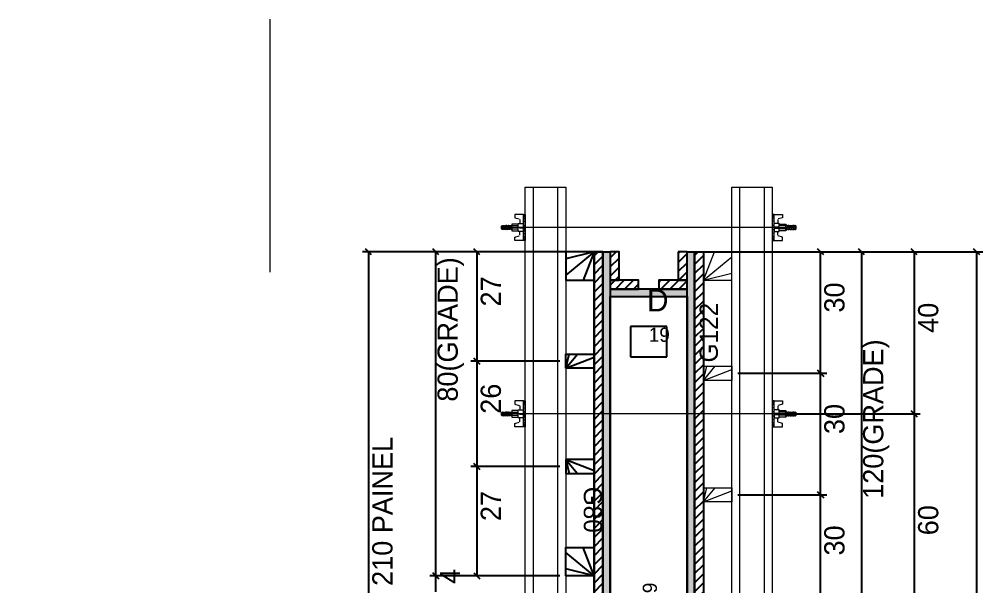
# Model space of a CAD drawing. Header units: metres. Extents: x 4696 to 8840, y 4017 to 4748.
# Drawn here: x 4742.5 to 5218.5, y 4467.9 to 4748.2 of the extents above; entities that cross this region are included whole.
import ezdxf

# ---------------------------------------------------------------- set-up
doc = ezdxf.new("R2010")
doc.units = ezdxf.units.M
for name, color, linetype in [('CHAPA', 7, 'Continuous'), ('CONCRETO', 7, 'Continuous'), ('COTA', 7, 'Continuous'), ('Hachura', 7, 'Continuous'), ('Madeira', 7, 'Continuous'), ('MEIO_PONT', 7, 'Continuous'), ('Perfil Metálico', 7, 'Continuous'), ('SARRAFO', 7, 'Continuous'), ('Texto Seção', 7, 'Continuous'), ('TEXTO_GERAL', 7, 'Continuous')]:
    doc.layers.add(name, color=color, linetype=linetype)

msp = doc.modelspace()

# ---------------------------------------------------------------- hatches: boundary and pattern name
at = {"layer": 'Hachura'}
h = msp.add_hatch(dxfattribs=at)
h.set_pattern_fill('ANSI31')
h.paths.add_polyline_path([(5026.46, 4633.3), (5030.86, 4633.3), (5030.86, 4213.3), (5026.46, 4213.3), (5026.46, 4633.3)])
h = msp.add_hatch(color=7, dxfattribs=at)
h.dxf.hatch_style = 1
h.paths.add_polyline_path([(5030.86, 4633.3), (5034.46, 4633.3), (5034.46, 4213.3), (5030.86, 4213.3), (5030.86, 4633.3)])
h = msp.add_hatch(dxfattribs=at)
h.set_pattern_fill('ANSI31')
h.paths.add_polyline_path([(5038.86, 4619.3), (5034.46, 4619.3), (5034.46, 4633.3), (5038.86, 4633.3), (5038.86, 4619.3)])
h = msp.add_hatch(dxfattribs=at)
h.set_pattern_fill('ANSI31')
h.paths.add_polyline_path([(5072.46, 4619.3), (5068.06, 4619.3), (5068.06, 4633.3), (5072.46, 4633.3), (5072.46, 4619.3)])
h = msp.add_hatch(color=7, dxfattribs=at)
h.dxf.hatch_style = 1
h.paths.add_polyline_path([(5076.06, 4153.3), (5072.46, 4153.3), (5072.46, 4633.3), (5076.06, 4633.3), (5076.06, 4153.3)])
h = msp.add_hatch(dxfattribs=at)
h.set_pattern_fill('ANSI31')
h.paths.add_polyline_path([(5076.06, 4633.3), (5080.46, 4633.3), (5080.46, 4153.3), (5076.06, 4153.3), (5076.06, 4633.3)])
h = msp.add_hatch(dxfattribs=at)
h.set_pattern_fill('ANSI31')
h.paths.add_polyline_path([(5048.46, 4619.3), (5048.46, 4614.9), (5034.46, 4614.9), (5034.46, 4619.3), (5048.46, 4619.3)])
h = msp.add_hatch(dxfattribs=at)
h.set_pattern_fill('ANSI31')
h.paths.add_polyline_path([(5072.46, 4619.3), (5072.46, 4614.9), (5058.46, 4614.9), (5058.46, 4619.3), (5072.46, 4619.3)])
h = msp.add_hatch(color=7, dxfattribs=at)
h.dxf.hatch_style = 1
h.paths.add_polyline_path([(5072.46, 4611.3), (5072.46, 4614.9), (5034.46, 4614.9), (5034.46, 4611.3), (5072.46, 4611.3)])

# ---------------------------------------------------------------- linework, layer by layer
at = {"layer": 'CHAPA', "color": 1, "lineweight": 25}
for points in [[(5034.46, 4633.3), (5034.46, 4213.3), (5030.86, 4213.3), (5030.86, 4633.3)], [(5076.06, 4153.3), (5072.46, 4153.3), (5072.46, 4633.3), (5076.06, 4633.3)], [(5072.46, 4611.3), (5072.46, 4614.9), (5034.46, 4614.9), (5034.46, 4611.3)]]:
    msp.add_lwpolyline(points, close=True, dxfattribs=at)
at = {"layer": 'CONCRETO', "color": 2, "lineweight": 25}
msp.add_lwpolyline([(4742.46, 4175.3), (4742.46, 4213.3), (5034.46, 4213.3), (5034.46, 4611.3), (5072.46, 4611.3), (5072.46, 4175.3)], close=True, dxfattribs=at)
at = {"layer": 'COTA', "color": 241, "lineweight": 25}
for p, q in [((5023.46, 4633.3), (4911.97, 4633.3)), ((4914.97, 4633.3), (4914.97, 4213.3)), ((5009.46, 4633.32), (4945.33, 4633.32)), ((4948.33, 4473.33), (4948.33, 4633.32)), ((5009.46, 4633.32), (4965.52, 4633.32)), ((4968.52, 4633.32), (4968.52, 4579.32)), ((5075.46, 4633.3), (5218.48, 4633.3)), ((5097.44, 4633.32), (5161.59, 4633.32)), ((5097.46, 4633.32), (5141.4, 4633.32)), ((5097.46, 4633.3), (5187.64, 4633.3)), ((5138.4, 4573.32), (5138.4, 4633.32)), ((5158.59, 4633.32), (5158.59, 4393.32)), ((5184.64, 4633.3), (5184.64, 4553.29)), ((5215.48, 4633.3), (5215.48, 4153.3)), ((5009.46, 4579.32), (4965.52, 4579.32)), ((5009.46, 4579.32), (4965.52, 4579.32)), ((4968.52, 4579.32), (4968.52, 4527.32)), ((5097.46, 4573.32), (5141.4, 4573.32)), ((5097.46, 4573.32), (5141.4, 4573.32)), ((5138.4, 4513.32), (5138.4, 4573.32)), ((5117.46, 4553.29), (5187.64, 4553.29)), ((5117.46, 4553.29), (5187.64, 4553.29)), ((5184.64, 4553.29), (5184.64, 4433.33)), ((5009.46, 4527.32), (4965.52, 4527.32)), ((5009.46, 4527.32), (4965.52, 4527.32)), ((4968.52, 4527.32), (4968.52, 4473.32)), ((5097.46, 4513.32), (5141.4, 4513.32)), ((5097.46, 4513.32), (5141.4, 4513.32)), ((5138.4, 4453.32), (5138.4, 4513.32)), ((5009.46, 4473.33), (4945.33, 4473.33)), ((5009.45, 4473.32), (4945.33, 4473.32)), ((4948.33, 4465.31), (4948.33, 4473.32)), ((5009.46, 4473.32), (4965.52, 4473.32))]:
    msp.add_line(p, q, dxfattribs=at)
at = {"layer": 'COTA', "color": 0, "lineweight": 25}
for p, q in [((4916.47, 4631.8), (4913.47, 4634.8)), ((4949.83, 4631.82), (4946.83, 4634.82)), ((4970.02, 4631.82), (4967.02, 4634.82)), ((5139.9, 4631.82), (5136.9, 4634.82)), ((5160.09, 4631.82), (5157.09, 4634.82)), ((5186.14, 4631.8), (5183.14, 4634.8)), ((5216.98, 4631.8), (5213.98, 4634.8)), ((4967.02, 4580.82), (4970.02, 4577.82)), ((4970.02, 4577.82), (4967.02, 4580.82)), ((5139.9, 4571.82), (5136.9, 4574.82)), ((5136.9, 4574.82), (5139.9, 4571.82)), ((5183.14, 4554.79), (5186.14, 4551.79)), ((5186.14, 4551.79), (5183.14, 4554.79)), ((4967.02, 4528.82), (4970.02, 4525.82)), ((4970.02, 4525.82), (4967.02, 4528.82)), ((5139.9, 4511.82), (5136.9, 4514.82)), ((5136.9, 4514.82), (5139.9, 4511.82)), ((4946.83, 4474.83), (4949.83, 4471.83)), ((4949.83, 4471.82), (4946.83, 4474.82)), ((4967.02, 4474.82), (4970.02, 4471.82))]:
    msp.add_line(p, q, dxfattribs=at)
at = {"layer": 'COTA', "color": 180, "lineweight": 25}
for p, q in [((5062.46, 4596.38), (5044.46, 4596.38)), ((5044.46, 4596.38), (5044.46, 4581.38)), ((5062.46, 4581.38), (5062.46, 4596.38)), ((5044.46, 4581.38), (5062.46, 4581.38))]:
    msp.add_line(p, q, dxfattribs=at)
at = {"layer": 'Hachura', "color": 0, "lineweight": 9}
for p, q in [((4991.55, 4651.84), (4987.3, 4651.84)), ((4987.3, 4651.84), (4987.3, 4650.16)), ((4991.54, 4651.7), (4992.46, 4651.7)), ((4991.54, 4651.49), (4992.46, 4651.49)), ((4991.54, 4651.15), (4992.46, 4651.15)), ((4991.55, 4638.94), (4991.55, 4651.84)), ((4991.55, 4651.84), (4992.46, 4651.84)), ((4992.46, 4651.84), (4992.46, 4638.94)), ((4992.46, 4650.88), (4992.46, 4643.07)), ((5115.38, 4651.7), (5114.45, 4651.7)), ((5115.38, 4651.49), (5114.45, 4651.49)), ((5115.38, 4651.15), (5114.45, 4651.15)), ((5114.46, 4651.83), (5114.46, 4638.94)), ((5115.36, 4651.83), (5114.46, 4651.83)), ((5114.46, 4650.88), (5114.46, 4643.07)), ((5115.36, 4638.94), (5115.36, 4651.83)), ((5115.36, 4651.83), (5119.62, 4651.83)), ((5119.62, 4651.83), (5119.62, 4650.16)), ((4980.98, 4646.29), (4980.66, 4645.96)), ((4980.98, 4645.77), (4981.31, 4646.45)), ((4981.54, 4646.39), (4980.98, 4645.26)), ((4980.98, 4646.03), (4981.11, 4646.29)), ((4981.62, 4646.29), (4980.98, 4645)), ((4980.98, 4646.29), (4980.98, 4644.35)), ((4981.3, 4644.35), (4982.27, 4646.29)), ((4981.3, 4644.35), (4982.27, 4646.29)), ((4981.39, 4644.28), (4982.48, 4646.45)), ((4981.62, 4646.29), (4982.27, 4646.29)), ((4982.7, 4646.39), (4981.63, 4644.25)), ((4982.78, 4646.29), (4981.82, 4644.35)), ((4982.46, 4644.35), (4983.43, 4646.29)), ((4982.55, 4644.28), (4983.64, 4646.45)), ((4983.43, 4646.29), (4982.78, 4646.29)), ((4983.87, 4646.39), (4982.8, 4644.25)), ((4983.94, 4646.29), (4982.98, 4644.35)), ((4983.62, 4644.35), (4984.59, 4646.29)), ((4983.71, 4644.28), (4984.8, 4646.45)), ((4984.16, 4646.29), (4983.94, 4646.29)), ((4985.03, 4646.39), (4983.96, 4644.25)), ((4985.11, 4646.29), (4984.14, 4644.35)), ((4984.16, 4646.29), (4984.59, 4646.29)), ((4984.78, 4644.35), (4985.75, 4646.29)), ((4985.11, 4646.29), (4985.75, 4646.29)), ((4985.75, 4647.06), (4985.75, 4643.71)), ((4988.97, 4647.06), (4985.75, 4647.06)), ((4985.75, 4646.29), (4988.97, 4646.29)), ((4985.82, 4647.06), (4985.82, 4643.71)), ((4987.3, 4650.16), (4989.51, 4649.58)), ((4988.97, 4643.45), (4988.97, 4647.32)), ((4988.97, 4647.32), (4991.55, 4647.32)), ((4988.97, 4647.32), (4988.97, 4647.06)), ((4988.97, 4647.32), (4988.97, 4647.06)), ((4989.75, 4649.27), (4989.75, 4647.32)), ((4991.54, 4650.69), (4992.46, 4650.69)), ((4991.54, 4649.84), (4992.46, 4649.84)), ((4991.54, 4648.41), (4992.46, 4648.41)), ((4991.68, 4646.36), (4992.11, 4646.36)), ((5115.38, 4650.69), (5114.45, 4650.69)), ((5115.38, 4649.84), (5114.45, 4649.84)), ((5115.38, 4648.41), (5114.46, 4648.41)), ((5115.23, 4646.36), (5114.8, 4646.36)), ((5117.94, 4647.32), (5115.36, 4647.32)), ((5117.17, 4649.26), (5117.17, 4647.32)), ((5119.62, 4650.16), (5117.41, 4649.58)), ((5117.94, 4643.45), (5117.94, 4647.32)), ((5117.94, 4647.32), (5117.94, 4647.06)), ((5117.94, 4647.32), (5117.94, 4647.06)), ((5117.94, 4647.06), (5121.16, 4647.06)), ((5121.16, 4646.29), (5117.94, 4646.29)), ((5121.1, 4647.06), (5121.1, 4643.71)), ((5121.16, 4647.06), (5121.16, 4643.71)), ((5121.81, 4646.29), (5121.16, 4646.29)), ((5122.13, 4644.35), (5121.16, 4646.29)), ((5121.81, 4646.29), (5122.78, 4644.35)), ((5121.89, 4646.39), (5122.96, 4644.25)), ((5123.2, 4644.28), (5122.12, 4646.45)), ((5122.76, 4646.29), (5122.33, 4646.29)), ((5123.29, 4644.35), (5122.33, 4646.29)), ((5122.76, 4646.29), (5122.97, 4646.29)), ((5122.97, 4646.29), (5123.94, 4644.35)), ((5123.05, 4646.39), (5124.12, 4644.25)), ((5124.36, 4644.28), (5123.28, 4646.45)), ((5123.49, 4646.29), (5124.13, 4646.29)), ((5124.45, 4644.35), (5123.49, 4646.29)), ((5124.13, 4646.29), (5125.1, 4644.35)), ((5124.21, 4646.39), (5125.28, 4644.25)), ((5125.52, 4644.28), (5124.44, 4646.45)), ((5125.61, 4644.35), (5124.65, 4646.29)), ((5125.29, 4646.29), (5124.65, 4646.29)), ((5125.61, 4644.35), (5124.65, 4646.29)), ((5125.29, 4646.29), (5125.94, 4645)), ((5125.37, 4646.39), (5125.94, 4645.26)), ((5125.94, 4645.77), (5125.6, 4646.45)), ((5125.94, 4646.03), (5125.81, 4646.29)), ((5125.94, 4646.29), (5126.26, 4645.96)), ((5125.94, 4646.29), (5125.94, 4644.35)), ((4980.66, 4644.68), (4980.66, 4645.96)), ((4980.98, 4644.35), (4980.66, 4644.68)), ((4981.3, 4644.35), (4980.98, 4644.35)), ((4982.46, 4644.35), (4981.82, 4644.35)), ((4983.62, 4644.35), (4982.98, 4644.35)), ((4983.19, 4644.35), (4982.98, 4644.35)), ((4984.78, 4644.35), (4984.14, 4644.35)), ((4985.75, 4645.52), (4985.12, 4644.25)), ((4985.75, 4645.26), (4985.3, 4644.35)), ((4985.75, 4644.35), (4985.3, 4644.35)), ((4985.75, 4644.74), (4988.97, 4644.74)), ((4985.75, 4643.71), (4988.97, 4643.71)), ((4991.55, 4643.45), (4988.97, 4643.45)), ((4989.56, 4645.59), (4991.55, 4645.59)), ((4991.55, 4645.07), (4989.56, 4645.07)), ((4989.75, 4641.51), (4989.75, 4643.45)), ((4991.54, 4642.35), (4992.46, 4642.35)), ((4991.55, 4645.39), (4991.55, 4643.45)), ((4991.55, 4645.38), (4992.46, 4645.38)), ((4991.55, 4644.1), (4991.55, 4644.74)), ((4991.55, 4638.94), (4991.55, 4644.1)), ((4991.87, 4644.43), (4991.66, 4644.43)), ((4992.31, 4644.43), (4991.87, 4644.43)), ((5115.38, 4642.35), (5114.45, 4642.35)), ((5115.36, 4645.38), (5114.46, 4645.38)), ((5114.61, 4644.43), (5115.04, 4644.43)), ((5115.04, 4644.43), (5115.25, 4644.43)), ((5117.36, 4645.59), (5115.36, 4645.59)), ((5115.36, 4645.39), (5115.36, 4643.45)), ((5115.36, 4645.07), (5117.36, 4645.07)), ((5115.36, 4644.1), (5115.36, 4644.74)), ((5115.36, 4638.94), (5115.36, 4644.1)), ((5115.36, 4643.45), (5117.94, 4643.45)), ((5117.17, 4641.51), (5117.17, 4643.45)), ((5121.16, 4644.74), (5117.94, 4644.74)), ((5121.16, 4643.71), (5117.94, 4643.71)), ((5121.16, 4645.51), (5121.8, 4644.25)), ((5121.16, 4645.26), (5121.62, 4644.35)), ((5121.16, 4644.35), (5121.62, 4644.35)), ((5122.13, 4644.35), (5122.78, 4644.35)), ((5123.29, 4644.35), (5123.94, 4644.35)), ((5123.73, 4644.35), (5123.94, 4644.35)), ((5124.45, 4644.35), (5125.1, 4644.35)), ((5125.61, 4644.35), (5125.94, 4644.35)), ((5125.94, 4644.35), (5126.26, 4644.67)), ((5126.26, 4644.67), (5126.26, 4645.96)), ((4987.3, 4640.61), (4989.51, 4641.2)), ((4987.3, 4638.94), (4987.3, 4640.61)), ((4992.46, 4638.94), (4987.32, 4638.94)), ((4991.54, 4640.93), (4992.46, 4640.93)), ((4991.54, 4640.09), (4992.46, 4640.09)), ((4991.54, 4639.63), (4992.46, 4639.63)), ((4991.54, 4639.29), (4992.46, 4639.29)), ((4991.54, 4639.08), (4992.46, 4639.08)), ((5115.38, 4640.93), (5114.45, 4640.93)), ((5115.38, 4640.09), (5114.45, 4640.09)), ((5115.38, 4639.62), (5114.45, 4639.62)), ((5115.38, 4639.29), (5114.45, 4639.29)), ((5115.38, 4639.08), (5114.45, 4639.08)), ((5114.46, 4638.94), (5119.59, 4638.94)), ((5119.62, 4640.61), (5117.41, 4641.19)), ((5119.62, 4638.94), (5119.62, 4640.61)), ((4991.56, 4559.75), (4987.31, 4559.75)), ((4987.31, 4559.75), (4987.31, 4558.07)), ((4987.31, 4558.07), (4989.52, 4557.49)), ((4989.76, 4557.18), (4989.76, 4555.23)), ((4991.54, 4559.61), (4992.47, 4559.61)), ((4991.54, 4559.4), (4992.47, 4559.4)), ((4991.54, 4559.06), (4992.47, 4559.06)), ((4991.54, 4558.6), (4992.47, 4558.6)), ((4991.54, 4557.76), (4992.47, 4557.76)), ((4991.54, 4556.33), (4992.47, 4556.33)), ((4991.56, 4546.85), (4991.56, 4559.75)), ((4991.56, 4559.75), (4992.47, 4559.75)), ((4992.47, 4559.75), (4992.47, 4546.85)), ((4992.47, 4558.8), (4992.47, 4550.98)), ((5115.39, 4559.61), (5114.46, 4559.61)), ((5115.39, 4559.4), (5114.46, 4559.4)), ((5115.39, 4559.06), (5114.46, 4559.06)), ((5115.39, 4558.6), (5114.46, 4558.6)), ((5115.39, 4557.76), (5114.46, 4557.76)), ((5114.47, 4559.75), (5114.47, 4546.85)), ((5115.37, 4559.75), (5114.47, 4559.75)), ((5114.47, 4558.8), (5114.47, 4550.98)), ((5115.39, 4556.33), (5114.47, 4556.33)), ((5115.37, 4546.85), (5115.37, 4559.75)), ((5115.37, 4559.75), (5119.63, 4559.75)), ((5117.17, 4557.18), (5117.17, 4555.23)), ((5119.63, 4558.07), (5117.42, 4557.49)), ((5119.63, 4559.75), (5119.63, 4558.07)), ((4980.99, 4554.2), (4980.67, 4553.88)), ((4980.67, 4552.59), (4980.67, 4553.88)), ((4980.99, 4552.27), (4980.67, 4552.59)), ((4980.99, 4553.69), (4981.32, 4554.36)), ((4981.55, 4554.3), (4980.99, 4553.17)), ((4980.99, 4553.95), (4981.12, 4554.2)), ((4981.63, 4554.2), (4980.99, 4552.91)), ((4980.99, 4554.2), (4980.99, 4552.27)), ((4981.31, 4552.27), (4980.99, 4552.27)), ((4981.31, 4552.27), (4982.28, 4554.2)), ((4981.31, 4552.27), (4982.28, 4554.2)), ((4981.4, 4552.2), (4982.48, 4554.36)), ((4981.63, 4554.2), (4982.28, 4554.2)), ((4982.71, 4554.3), (4981.64, 4552.16)), ((4982.79, 4554.2), (4981.82, 4552.27)), ((4982.47, 4552.27), (4981.82, 4552.27)), ((4982.47, 4552.27), (4983.44, 4554.2)), ((4982.56, 4552.2), (4983.65, 4554.36)), ((4983.44, 4554.2), (4982.79, 4554.2)), ((4983.87, 4554.3), (4982.8, 4552.16)), ((4983.95, 4554.2), (4982.99, 4552.27)), ((4983.63, 4552.27), (4982.99, 4552.27)), ((4983.2, 4552.27), (4982.99, 4552.27)), ((4983.63, 4552.27), (4984.6, 4554.2)), ((4983.72, 4552.2), (4984.81, 4554.36)), ((4984.16, 4554.2), (4983.95, 4554.2)), ((4985.03, 4554.3), (4983.96, 4552.16)), ((4985.11, 4554.2), (4984.15, 4552.27)), ((4984.79, 4552.27), (4984.15, 4552.27)), ((4984.16, 4554.2), (4984.6, 4554.2)), ((4984.79, 4552.27), (4985.76, 4554.2)), ((4985.11, 4554.2), (4985.76, 4554.2)), ((4985.76, 4553.43), (4985.13, 4552.16)), ((4985.76, 4553.17), (4985.31, 4552.27)), ((4985.76, 4552.27), (4985.31, 4552.27)), ((4985.76, 4554.98), (4985.76, 4551.62)), ((4988.98, 4554.98), (4985.76, 4554.98)), ((4985.76, 4554.2), (4988.98, 4554.2)), ((4985.76, 4552.66), (4988.98, 4552.66)), ((4985.76, 4551.62), (4988.98, 4551.62)), ((4985.83, 4554.98), (4985.83, 4551.62)), ((4988.98, 4551.37), (4988.98, 4555.24)), ((4988.98, 4555.24), (4991.56, 4555.24)), ((4988.98, 4555.24), (4988.98, 4554.98)), ((4988.98, 4555.24), (4988.98, 4554.98)), ((4991.56, 4551.37), (4988.98, 4551.37)), ((4989.56, 4553.5), (4991.56, 4553.5)), ((4991.56, 4552.99), (4989.56, 4552.99)), ((4989.76, 4549.42), (4989.76, 4551.37)), ((4991.56, 4553.3), (4991.56, 4551.37)), ((4991.56, 4553.29), (4992.47, 4553.29)), ((4991.56, 4552.01), (4991.56, 4552.66)), ((4991.56, 4546.85), (4991.56, 4552.01)), ((4991.88, 4552.34), (4991.67, 4552.34)), ((4991.69, 4554.28), (4992.12, 4554.28)), ((4992.32, 4552.34), (4991.88, 4552.34)), ((5115.37, 4553.29), (5114.47, 4553.29)), ((5114.62, 4552.34), (5115.05, 4552.34)), ((5115.24, 4554.27), (5114.81, 4554.27)), ((5115.05, 4552.34), (5115.26, 4552.34)), ((5117.95, 4555.23), (5115.37, 4555.23)), ((5117.37, 4553.5), (5115.37, 4553.5)), ((5115.37, 4553.3), (5115.37, 4551.37)), ((5115.37, 4552.99), (5117.37, 4552.99)), ((5115.37, 4552.01), (5115.37, 4552.65)), ((5115.37, 4546.85), (5115.37, 4552.01)), ((5115.37, 4551.37), (5117.95, 4551.37)), ((5117.17, 4549.42), (5117.17, 4551.37)), ((5117.95, 4551.37), (5117.95, 4555.23)), ((5117.95, 4555.23), (5117.95, 4554.98)), ((5117.95, 4555.23), (5117.95, 4554.98)), ((5117.95, 4554.98), (5121.17, 4554.98)), ((5121.17, 4554.2), (5117.95, 4554.2)), ((5121.17, 4552.65), (5117.95, 4552.65)), ((5121.17, 4551.62), (5117.95, 4551.62)), ((5121.11, 4554.98), (5121.11, 4551.62)), ((5121.17, 4554.98), (5121.17, 4551.62)), ((5121.82, 4554.2), (5121.17, 4554.2)), ((5122.14, 4552.27), (5121.17, 4554.2)), ((5121.17, 4553.43), (5121.81, 4552.16)), ((5121.17, 4553.17), (5121.62, 4552.27)), ((5121.17, 4552.27), (5121.62, 4552.27)), ((5121.82, 4554.2), (5122.79, 4552.27)), ((5121.9, 4554.3), (5122.97, 4552.16)), ((5123.21, 4552.2), (5122.13, 4554.36)), ((5122.14, 4552.27), (5122.79, 4552.27)), ((5122.77, 4554.2), (5122.33, 4554.2)), ((5123.3, 4552.27), (5122.33, 4554.2)), ((5122.77, 4554.2), (5122.98, 4554.2)), ((5122.98, 4554.2), (5123.95, 4552.27)), ((5123.06, 4554.3), (5124.13, 4552.16)), ((5124.37, 4552.2), (5123.29, 4554.36)), ((5123.3, 4552.27), (5123.95, 4552.27)), ((5123.49, 4554.2), (5124.14, 4554.2)), ((5124.46, 4552.27), (5123.49, 4554.2)), ((5123.73, 4552.27), (5123.95, 4552.27)), ((5124.14, 4554.2), (5125.11, 4552.27)), ((5124.22, 4554.3), (5125.29, 4552.16)), ((5125.53, 4552.2), (5124.45, 4554.36)), ((5124.46, 4552.27), (5125.11, 4552.27)), ((5125.62, 4552.27), (5124.66, 4554.2)), ((5125.3, 4554.2), (5124.66, 4554.2)), ((5125.62, 4552.27), (5124.66, 4554.2)), ((5125.3, 4554.2), (5125.95, 4552.91)), ((5125.38, 4554.3), (5125.95, 4553.17)), ((5125.95, 4553.69), (5125.61, 4554.36)), ((5125.62, 4552.27), (5125.95, 4552.27)), ((5125.95, 4553.94), (5125.82, 4554.2)), ((5125.94, 4554.2), (5126.27, 4553.88)), ((5125.94, 4554.2), (5125.94, 4552.27)), ((5125.94, 4552.27), (5126.27, 4552.59)), ((5126.27, 4552.59), (5126.27, 4553.88)), ((4987.31, 4548.53), (4989.52, 4549.11)), ((4987.31, 4546.85), (4987.31, 4548.53)), ((4992.47, 4546.85), (4987.33, 4546.85)), ((4991.54, 4550.26), (4992.47, 4550.26)), ((4991.54, 4548.85), (4992.47, 4548.85)), ((4991.54, 4548), (4992.47, 4548)), ((4991.54, 4547.54), (4992.47, 4547.54)), ((4991.54, 4547.2), (4992.47, 4547.2)), ((4991.54, 4546.99), (4992.47, 4546.99)), ((5115.39, 4550.26), (5114.46, 4550.26)), ((5115.39, 4548.84), (5114.46, 4548.84)), ((5115.39, 4548), (5114.46, 4548)), ((5115.39, 4547.54), (5114.46, 4547.54)), ((5115.39, 4547.2), (5114.46, 4547.2)), ((5115.39, 4546.99), (5114.46, 4546.99)), ((5114.47, 4546.85), (5119.6, 4546.85)), ((5119.63, 4548.53), (5117.42, 4549.11)), ((5119.63, 4546.85), (5119.63, 4548.53))]:
    msp.add_line(p, q, dxfattribs=at)
at = {"layer": 'Hachura', "color": 251, "lineweight": 9}
for p, q in [((5125.26, 4645.39), (4985.46, 4645.38)), ((5125.27, 4553.29), (4985.47, 4553.29))]:
    msp.add_line(p, q, dxfattribs=at)
at = {"layer": 'Madeira', "color": 126, "lineweight": 18}
for p, q in [((5080.47, 4619.3), (5085.88, 4633.31)), ((5080.47, 4619.3), (5094.46, 4630.83)), ((5080.47, 4619.3), (5094.47, 4622.8)), ((5080.46, 4569.81), (5086.21, 4576.81)), ((5080.46, 4569.81), (5082.2, 4576.81)), ((5080.46, 4569.81), (5094.46, 4575.25)), ((5080.46, 4509.81), (5086.21, 4516.81)), ((5080.46, 4509.81), (5082.2, 4516.81)), ((5080.46, 4509.81), (5094.46, 4515.25))]:
    msp.add_line(p, q, dxfattribs=at)
for points in [[(5026.46, 4633.3), (5012.46, 4633.3), (5012.46, 4473.3), (5026.46, 4473.3)], [(5080.46, 4393.31), (5094.46, 4393.32), (5094.46, 4633.32), (5080.46, 4633.3)], [(5080.47, 4619.3), (5094.47, 4619.32), (5094.46, 4633.32), (5080.46, 4633.3)], [(5080.46, 4569.81), (5080.45, 4576.81), (5094.45, 4576.82), (5094.46, 4569.82)], [(5080.46, 4509.81), (5080.45, 4516.81), (5094.45, 4516.82), (5094.46, 4509.82)]]:
    msp.add_lwpolyline(points, close=True, dxfattribs=at)
at = {"layer": 'MEIO_PONT', "color": 93, "lineweight": 25}
for p, q in [((5026.46, 4633.3), (5012.46, 4621.79)), ((5026.46, 4633.3), (5012.46, 4629.82)), ((5026.46, 4633.3), (5021.03, 4619.3)), ((5012.46, 4575.8), (5018.22, 4582.8)), ((5012.46, 4575.8), (5014.2, 4582.8)), ((5012.46, 4575.8), (5026.46, 4581.23)), ((5012.46, 4530.8), (5018.22, 4523.8)), ((5012.46, 4530.8), (5014.2, 4523.8)), ((5012.46, 4530.8), (5026.46, 4525.37)), ((5026.46, 4473.3), (5012.46, 4484.82)), ((5026.46, 4473.3), (5021.03, 4487.3)), ((5026.46, 4473.3), (5012.46, 4476.79))]:
    msp.add_line(p, q, dxfattribs=at)
for points in [[(5026.46, 4633.3), (5012.46, 4633.3), (5012.46, 4619.3), (5026.46, 4619.3)], [(5012.46, 4575.8), (5012.46, 4582.8), (5026.46, 4582.8), (5026.46, 4575.8)], [(5012.46, 4530.8), (5012.46, 4523.8), (5026.46, 4523.8), (5026.46, 4530.8)], [(5026.46, 4473.3), (5012.46, 4473.3), (5012.46, 4487.3), (5026.46, 4487.3)]]:
    msp.add_lwpolyline(points, close=True, dxfattribs=at)
at = {"layer": 'Perfil Metálico', "color": 224, "lineweight": 18}
for points in [[(4992.46, 4665.24), (5012.46, 4665.24), (5012.46, 4221.3), (4992.46, 4221.3)], [(5008.46, 4221.3), (4996.46, 4221.3), (4996.46, 4665.24), (5008.46, 4665.24)], [(5094.46, 4665.24), (5114.46, 4665.24), (5114.46, 4114.98), (5094.46, 4114.98)], [(5110.46, 4114.98), (5098.46, 4114.98), (5098.46, 4665.24), (5110.46, 4665.24)]]:
    msp.add_lwpolyline(points, close=True, dxfattribs=at)
at = {"layer": 'SARRAFO', "color": 251, "lineweight": 25}
for points in [[(5026.46, 4213.3), (5026.46, 4633.3), (5030.86, 4633.3), (5030.86, 4213.3)], [(5026.46, 4213.3), (5030.86, 4213.3), (5030.86, 4633.3), (5026.46, 4633.3)], [(5034.46, 4633.3), (5034.46, 4619.3), (5038.86, 4619.3), (5038.86, 4633.3)], [(5068.06, 4633.3), (5068.06, 4619.3), (5072.46, 4619.3), (5072.46, 4633.3)], [(5076.06, 4153.3), (5076.06, 4633.3), (5080.46, 4633.3), (5080.46, 4153.3)], [(5076.06, 4153.3), (5076.06, 4633.3), (5080.46, 4633.3), (5080.46, 4153.3)], [(5034.46, 4614.9), (5048.46, 4614.9), (5048.46, 4619.3), (5034.46, 4619.3)], [(5058.46, 4614.9), (5072.46, 4614.9), (5072.46, 4619.3), (5058.46, 4619.3)]]:
    msp.add_lwpolyline(points, close=True, dxfattribs=at)
at = {"layer": 'Texto Seção', "color": 252, "lineweight": 15}
msp.add_line((4866.41, 4623.22), (4866.41, 4748.22), dxfattribs=at)

# ---------------------------------------------------------------- texts
at = {"layer": 'COTA', "color": 241, "lineweight": 25}
for s, p in [('80(GRADE)', (4959.11, 4559.32)), ('27', (4980.45, 4606.32)), ('30', (5150.18, 4603.32)), ('40', (5196.53, 4593.3)), ('120(GRADE)', (5169.37, 4511.32)), ('26', (4980.42, 4553.32)), ('30', (5150.18, 4543.32)), ('210 PAINEL', (4926.87, 4468.3)), ('27', (4980.45, 4500.32)), ('60', (5196.53, 4493.31)), ('30', (5150.18, 4483.32)), ('4', (4960.25, 4469.32))]:
    msp.add_text(s, height=10, rotation=90, dxfattribs=at).set_placement(p)
at = {"layer": 'COTA', "color": 1, "lineweight": 25}
msp.add_text('19', height=7, dxfattribs=at).set_placement((5053.46, 4588.88))
msp.add_text('199', height=7, rotation=90, dxfattribs=at).set_placement((5057.5, 4454.3))
at = {"layer": 'TEXTO_GERAL', "color": 7, "lineweight": 25}
msp.add_text('D', height=11, dxfattribs=at).set_placement((5052.61, 4603.87))
at = {"layer": 'TEXTO_GERAL', "color": 0, "lineweight": 25}
for s, rotation, p in [('G122', 90, (5087.63, 4578.7)), ('G80', 270, (5021.38, 4517.29))]:
    msp.add_text(s, height=9, rotation=rotation, dxfattribs=at).set_placement(p)

doc.saveas('drawing.dxf')
